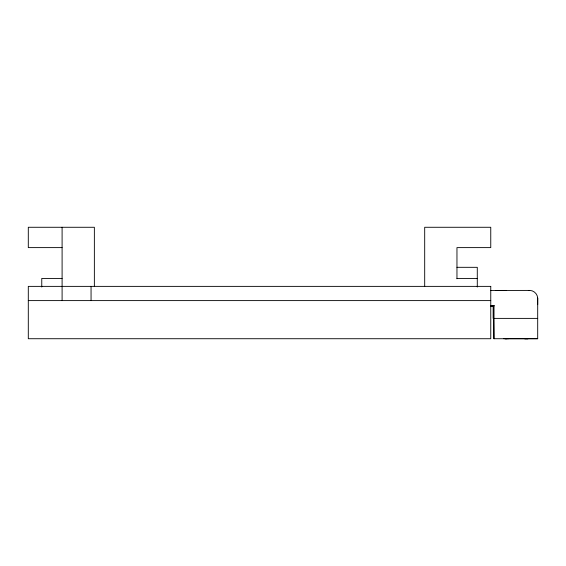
<?xml version="1.0" encoding="UTF-8"?>
<svg xmlns="http://www.w3.org/2000/svg" width="566" height="566" viewBox="0 0 566 566"><rect width="100%" height="100%" fill="white"/><g stroke="black" fill="none" stroke-linecap="round" stroke-linejoin="round"><path stroke-width="0.85" d="M62.097 300.603L62.097 227.277M490.46 290.443L530.073 290.415A8.32 8.32 0 0 1 537.7 298.049L537.693 338.723L493.807 338.723L493.807 305.69L490.389 305.859M537.7 304.65L537.7 298.049M494.076 338.701L493.807 318.389M490.715 305.831L494.104 305.661M490.743 306.029L494.132 305.859M62.097 247.611L28.3 247.611L28.3 227.277L94.366 227.277L94.366 286.453M456.96 267.315L477.287 267.329L477.287 287.04M62.097 278.422L41.764 278.422L41.764 287.012M456.96 278.422L477.287 278.422M502.049 290.436L496.021 290.429L506.315 290.422M28.3 300.603L490.757 300.603M537.693 318.389L493.156 318.389L493.156 305.69M503.79 338.694L537.7 338.694M508.523 338.709L505.169 338.709L506.704 338.716M493.778 305.69L493.778 318.396M456.96 278.797L456.96 247.611L490.757 247.611L490.757 227.277L424.691 227.277L424.691 286.453M91.055 286.375L91.062 300.603M528.34 290.443A8.32 8.32 0 0 1 529.302 290.577M528.043 338.709L524.689 338.716L528.043 338.709M490.757 286.375L28.3 286.375L28.3 338.723L490.757 338.723L490.757 286.375"/></g></svg>
